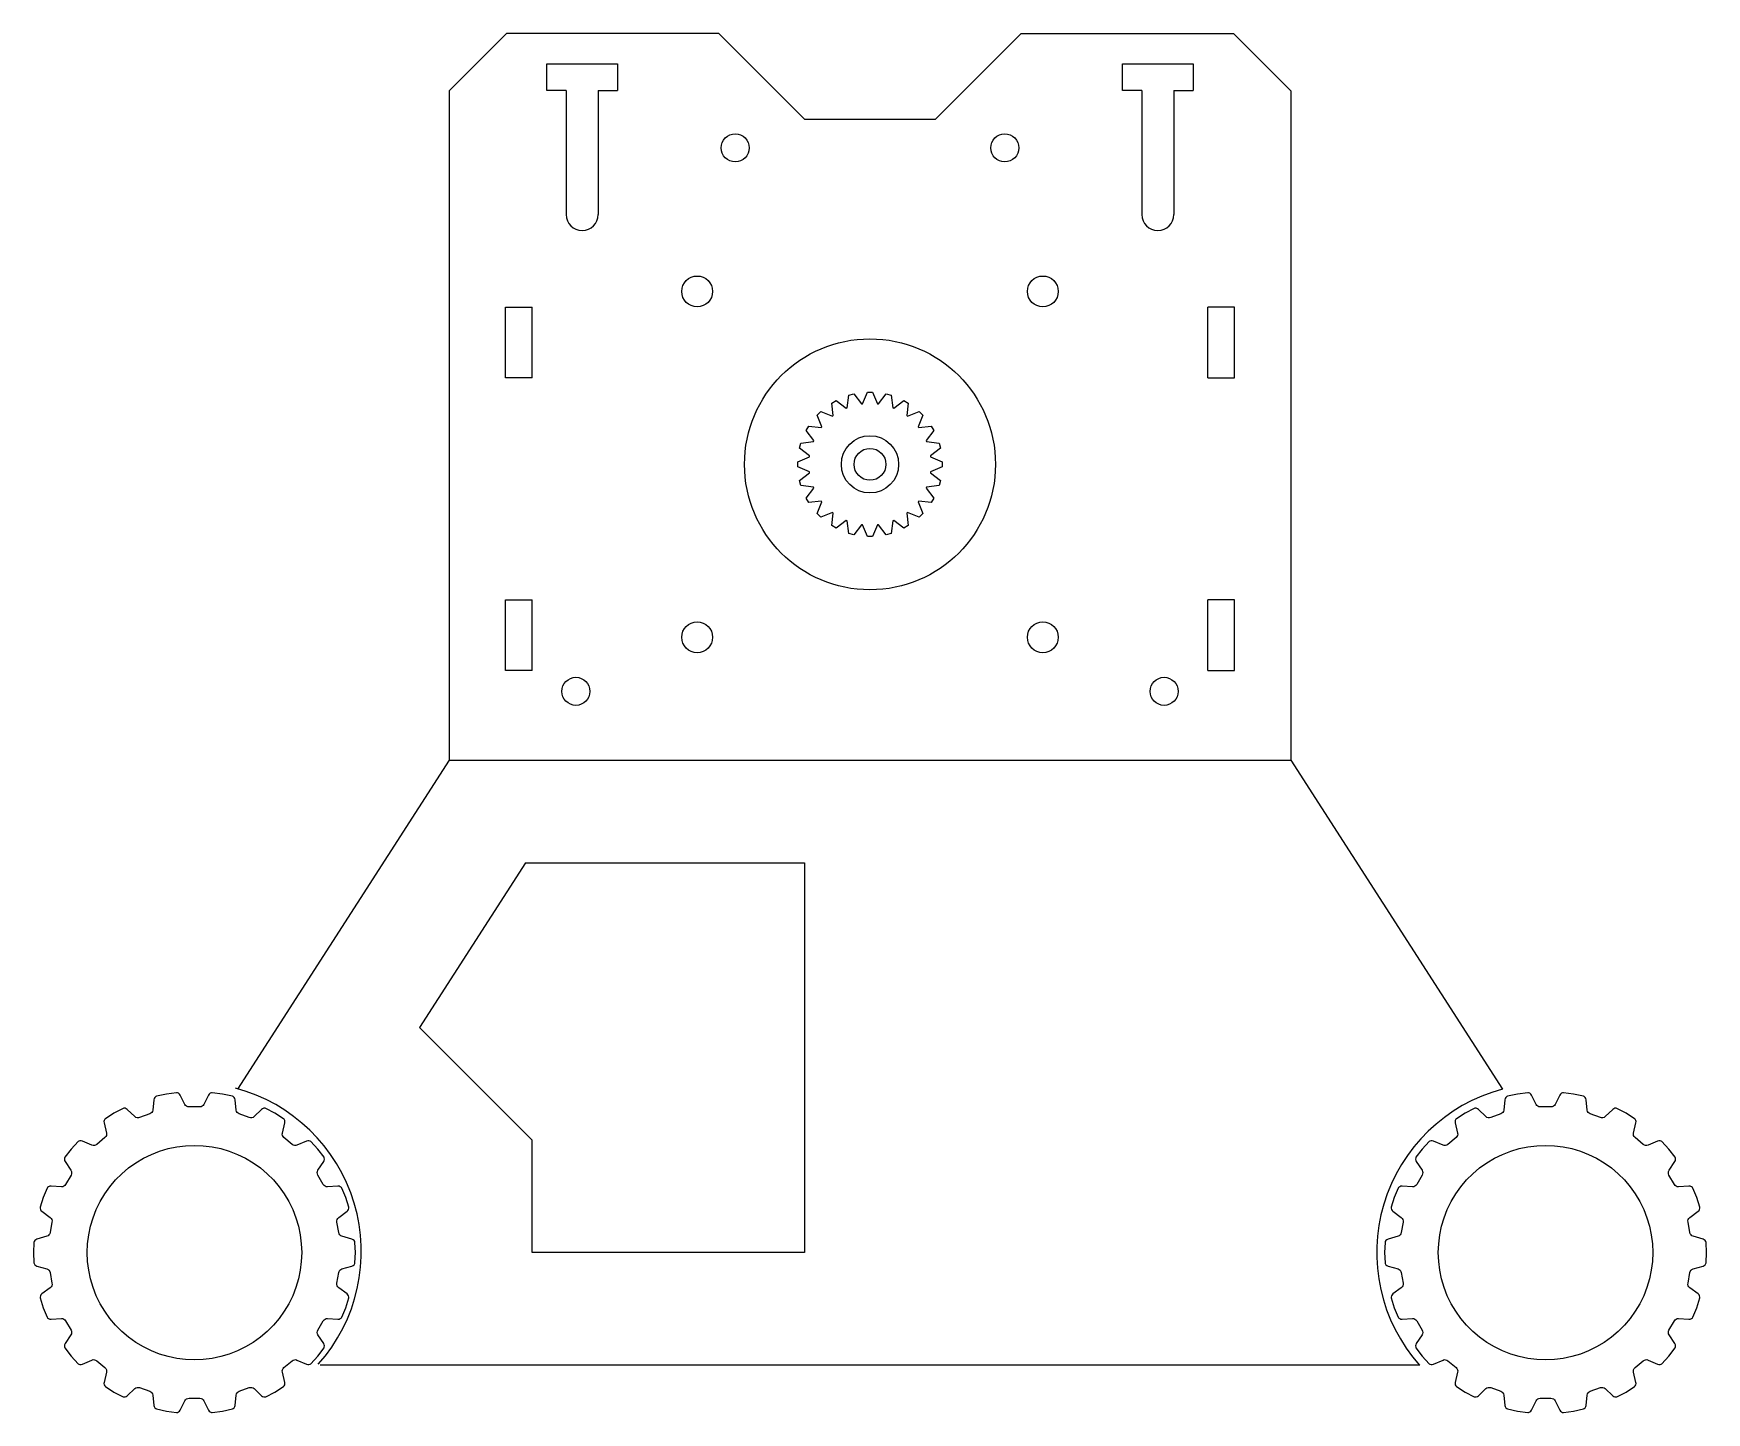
# Model space of a CAD drawing. Header units: inches. Extents: x -7.3 to 10.7, y -3.3 to 5.6.
# Drawn here: x 4.9 to 10.7, y -3.28 to 1.49 of the extents above; entities that cross this region are included whole.
import ezdxf

# ---------------------------------------------------------------- set-up
doc = ezdxf.new("R2010")
doc.units = ezdxf.units.IN
doc.header["$MEASUREMENT"] = 0
doc.layers.get('0').update_dxf_attribs({"lineweight": 25, "true_color": 0xffffff})

msp = doc.modelspace()

# ---------------------------------------------------------------- linework, layer by layer
for p, q in [((6.3424, 1.2941), (6.5406, 1.4922)), ((7.2764, 1.4922), (6.5406, 1.4922)), ((7.5735, 1.195), (7.2764, 1.4922)), ((8.0265, 1.195), (8.3236, 1.4922)), ((8.3236, 1.4922), (9.0594, 1.4922)), ((9.0594, 1.4922), (9.2576, 1.2941)), ((6.3424, 1.2941), (6.3424, -1.024)), ((9.2576, 1.2941), (9.2576, -1.024)), ((7.5735, 1.195), (8.0265, 1.195)), ((6.3424, -1.024), (5.6093, -2.1644)), ((6.3424, -1.024), (9.2576, -1.024)), ((9.2576, -1.024), (9.9907, -2.1644)), ((6.6066, -1.3798), (6.24, -1.95)), ((6.6066, -1.3798), (7.5735, -1.3798)), ((7.5735, -1.3798), (7.5735, -2.73)), ((6.63, -2.34), (6.24, -1.95)), ((5.3195, -2.2007), (5.3155, -2.2366)), ((5.3206, -2.1965), (5.3195, -2.2007)), ((5.3229, -2.1928), (5.3206, -2.1965)), ((5.3261, -2.1898), (5.3229, -2.1928)), ((5.3286, -2.1885), (5.3261, -2.1898)), ((5.3632, -2.1808), (5.3286, -2.1885)), ((5.3983, -2.1762), (5.3632, -2.1808)), ((5.4011, -2.1766), (5.3983, -2.1762)), ((5.4051, -2.1783), (5.4011, -2.1766)), ((5.4085, -2.181), (5.4051, -2.1783)), ((5.411, -2.1845), (5.4085, -2.181)), ((5.427, -2.2169), (5.411, -2.1845)), ((5.509, -2.1845), (5.493, -2.2169)), ((5.5115, -2.181), (5.509, -2.1845)), ((5.5149, -2.1783), (5.5115, -2.181)), ((5.5189, -2.1766), (5.5149, -2.1783)), ((5.5217, -2.1762), (5.5189, -2.1766)), ((5.5568, -2.1808), (5.5217, -2.1762)), ((5.5914, -2.1885), (5.5568, -2.1808)), ((5.5939, -2.1898), (5.5914, -2.1885)), ((5.5971, -2.1928), (5.5939, -2.1898)), ((5.5994, -2.1965), (5.5971, -2.1928)), ((5.6005, -2.2007), (5.5994, -2.1965)), ((5.6045, -2.2366), (5.6005, -2.2007)), ((9.9995, -2.2007), (9.9955, -2.2366)), ((10.0006, -2.1965), (9.9995, -2.2007)), ((10.0029, -2.1928), (10.0006, -2.1965)), ((10.0061, -2.1898), (10.0029, -2.1928)), ((10.0086, -2.1885), (10.0061, -2.1898)), ((10.0432, -2.1808), (10.0086, -2.1885)), ((10.0783, -2.1762), (10.0432, -2.1808)), ((10.0811, -2.1766), (10.0783, -2.1762)), ((10.0851, -2.1783), (10.0811, -2.1766)), ((10.0885, -2.181), (10.0851, -2.1783)), ((10.091, -2.1845), (10.0885, -2.181)), ((10.107, -2.2169), (10.091, -2.1845)), ((10.189, -2.1845), (10.173, -2.2169)), ((10.1915, -2.181), (10.189, -2.1845)), ((10.1949, -2.1783), (10.1915, -2.181)), ((10.1989, -2.1766), (10.1949, -2.1783)), ((10.2017, -2.1762), (10.1989, -2.1766)), ((10.2368, -2.1808), (10.2017, -2.1762)), ((10.2714, -2.1885), (10.2368, -2.1808)), ((10.2739, -2.1898), (10.2714, -2.1885)), ((10.2771, -2.1928), (10.2739, -2.1898)), ((10.2794, -2.1965), (10.2771, -2.1928)), ((10.2805, -2.2007), (10.2794, -2.1965)), ((10.2845, -2.2366), (10.2805, -2.2007)), ((5.1812, -2.247), (5.1513, -2.2661)), ((5.2126, -2.2307), (5.1812, -2.247)), ((5.2153, -2.2301), (5.2126, -2.2307)), ((5.2197, -2.2303), (5.2153, -2.2301)), ((5.2238, -2.2317), (5.2197, -2.2303)), ((5.2274, -2.2342), (5.2238, -2.2317)), ((5.2535, -2.2591), (5.2274, -2.2342)), ((5.2571, -2.2616), (5.2535, -2.2591)), ((5.3049, -2.2496), (5.27, -2.2623)), ((5.3089, -2.2475), (5.3049, -2.2496)), ((5.3121, -2.2444), (5.3089, -2.2475)), ((5.3144, -2.2408), (5.3121, -2.2444)), ((5.3155, -2.2366), (5.3144, -2.2408)), ((5.4295, -2.2204), (5.427, -2.2169)), ((5.4329, -2.2232), (5.4295, -2.2204)), ((5.4369, -2.2249), (5.4329, -2.2232)), ((5.4414, -2.2255), (5.4369, -2.2249)), ((5.4786, -2.2255), (5.4414, -2.2255)), ((5.4831, -2.2249), (5.4786, -2.2255)), ((5.4871, -2.2232), (5.4831, -2.2249)), ((5.4905, -2.2204), (5.4871, -2.2232)), ((5.493, -2.2169), (5.4905, -2.2204)), ((5.6056, -2.2408), (5.6045, -2.2366)), ((5.6079, -2.2444), (5.6056, -2.2408)), ((5.6111, -2.2475), (5.6079, -2.2444)), ((5.6151, -2.2496), (5.6111, -2.2475)), ((5.65, -2.2623), (5.6151, -2.2496)), ((5.6665, -2.2591), (5.6629, -2.2616)), ((5.6926, -2.2342), (5.6665, -2.2591)), ((5.6962, -2.2317), (5.6926, -2.2342)), ((5.7003, -2.2303), (5.6962, -2.2317)), ((5.7047, -2.2301), (5.7003, -2.2303)), ((5.7074, -2.2307), (5.7047, -2.2301)), ((5.7388, -2.247), (5.7074, -2.2307)), ((5.7687, -2.2661), (5.7388, -2.247)), ((9.8612, -2.247), (9.8313, -2.2661)), ((9.8926, -2.2307), (9.8612, -2.247)), ((9.8953, -2.2301), (9.8926, -2.2307)), ((9.8997, -2.2303), (9.8953, -2.2301)), ((9.9038, -2.2317), (9.8997, -2.2303)), ((9.9074, -2.2342), (9.9038, -2.2317)), ((9.9335, -2.2591), (9.9074, -2.2342)), ((9.9371, -2.2616), (9.9335, -2.2591)), ((9.9849, -2.2496), (9.95, -2.2623)), ((9.9889, -2.2475), (9.9849, -2.2496)), ((9.9921, -2.2444), (9.9889, -2.2475)), ((9.9944, -2.2408), (9.9921, -2.2444)), ((9.9955, -2.2366), (9.9944, -2.2408)), ((10.1095, -2.2204), (10.107, -2.2169)), ((10.1129, -2.2232), (10.1095, -2.2204)), ((10.1169, -2.2249), (10.1129, -2.2232)), ((10.1214, -2.2255), (10.1169, -2.2249)), ((10.1586, -2.2255), (10.1214, -2.2255)), ((10.1631, -2.2249), (10.1586, -2.2255)), ((10.1671, -2.2232), (10.1631, -2.2249)), ((10.1705, -2.2204), (10.1671, -2.2232)), ((10.173, -2.2169), (10.1705, -2.2204)), ((10.2856, -2.2408), (10.2845, -2.2366)), ((10.2879, -2.2444), (10.2856, -2.2408)), ((10.2911, -2.2475), (10.2879, -2.2444)), ((10.2951, -2.2496), (10.2911, -2.2475)), ((10.33, -2.2623), (10.2951, -2.2496)), ((10.3465, -2.2591), (10.3429, -2.2616)), ((10.3726, -2.2342), (10.3465, -2.2591)), ((10.3762, -2.2317), (10.3726, -2.2342)), ((10.3803, -2.2303), (10.3762, -2.2317)), ((10.3847, -2.2301), (10.3803, -2.2303)), ((10.3874, -2.2307), (10.3847, -2.2301)), ((10.4188, -2.247), (10.3874, -2.2307)), ((10.4487, -2.2661), (10.4188, -2.247)), ((5.1474, -2.2721), (5.1466, -2.2763)), ((5.1466, -2.2763), (5.1469, -2.2806)), ((5.1469, -2.2806), (5.1554, -2.3158)), ((5.1494, -2.2682), (5.1474, -2.2721)), ((5.1513, -2.2661), (5.1494, -2.2682)), ((5.1554, -2.3158), (5.1558, -2.3201)), ((5.2612, -2.263), (5.2571, -2.2616)), ((5.2656, -2.2632), (5.2612, -2.263)), ((5.27, -2.2623), (5.2656, -2.2632)), ((5.6544, -2.2632), (5.65, -2.2623)), ((5.6588, -2.263), (5.6544, -2.2632)), ((5.6629, -2.2616), (5.6588, -2.263)), ((5.7642, -2.3201), (5.7646, -2.3158)), ((5.7646, -2.3158), (5.7731, -2.2806)), ((5.7706, -2.2682), (5.7687, -2.2661)), ((5.7726, -2.2721), (5.7706, -2.2682)), ((5.7734, -2.2763), (5.7726, -2.2721)), ((5.7731, -2.2806), (5.7734, -2.2763)), ((9.8274, -2.2721), (9.8266, -2.2763)), ((9.8266, -2.2763), (9.8269, -2.2806)), ((9.8269, -2.2806), (9.8354, -2.3158)), ((9.8294, -2.2682), (9.8274, -2.2721)), ((9.8313, -2.2661), (9.8294, -2.2682)), ((9.8354, -2.3158), (9.8358, -2.3201)), ((9.9412, -2.263), (9.9371, -2.2616)), ((9.9456, -2.2632), (9.9412, -2.263)), ((9.95, -2.2623), (9.9456, -2.2632)), ((10.3344, -2.2632), (10.33, -2.2623)), ((10.3388, -2.263), (10.3344, -2.2632)), ((10.3429, -2.2616), (10.3388, -2.263)), ((10.4442, -2.3201), (10.4446, -2.3158)), ((10.4446, -2.3158), (10.4531, -2.2806)), ((10.4506, -2.2682), (10.4487, -2.2661)), ((10.4526, -2.2721), (10.4506, -2.2682)), ((10.4534, -2.2763), (10.4526, -2.2721)), ((10.4531, -2.2806), (10.4534, -2.2763)), ((5.0328, -2.3715), (5.0112, -2.3997)), ((5.0568, -2.3454), (5.0328, -2.3715)), ((5.0591, -2.3439), (5.0568, -2.3454)), ((5.0633, -2.3426), (5.0591, -2.3439)), ((5.0676, -2.3425), (5.0633, -2.3426)), ((5.0718, -2.3437), (5.0676, -2.3425)), ((5.1049, -2.3581), (5.0718, -2.3437)), ((5.1091, -2.3593), (5.1049, -2.3581)), ((5.1134, -2.3592), (5.1091, -2.3593)), ((5.1176, -2.3579), (5.1134, -2.3592)), ((5.1215, -2.3555), (5.1176, -2.3579)), ((5.15, -2.3316), (5.1215, -2.3555)), ((5.153, -2.3282), (5.15, -2.3316)), ((5.155, -2.3243), (5.153, -2.3282)), ((5.1558, -2.3201), (5.155, -2.3243)), ((5.3394, -2.3787), (5.3688, -2.3699)), ((5.3688, -2.3699), (5.3989, -2.3636)), ((5.3989, -2.3636), (5.4293, -2.3598)), ((5.4293, -2.3598), (5.46, -2.3585)), ((5.46, -2.3585), (5.4907, -2.3598)), ((5.4907, -2.3598), (5.5211, -2.3636)), ((5.5211, -2.3636), (5.5512, -2.3699)), ((5.5512, -2.3699), (5.5806, -2.3787)), ((5.765, -2.3243), (5.7642, -2.3201)), ((5.767, -2.3282), (5.765, -2.3243)), ((5.77, -2.3316), (5.767, -2.3282)), ((5.7985, -2.3555), (5.77, -2.3316)), ((5.8024, -2.3579), (5.7985, -2.3555)), ((5.8066, -2.3592), (5.8024, -2.3579)), ((5.8109, -2.3593), (5.8066, -2.3592)), ((5.8151, -2.3581), (5.8109, -2.3593)), ((5.8482, -2.3437), (5.8151, -2.3581)), ((5.8524, -2.3425), (5.8482, -2.3437)), ((5.8567, -2.3426), (5.8524, -2.3425)), ((5.8609, -2.3439), (5.8567, -2.3426)), ((5.8632, -2.3454), (5.8609, -2.3439)), ((5.8872, -2.3715), (5.8632, -2.3454)), ((5.9088, -2.3997), (5.8872, -2.3715)), ((6.63, -2.73), (6.63, -2.34)), ((9.7128, -2.3715), (9.6912, -2.3997)), ((9.7368, -2.3454), (9.7128, -2.3715)), ((9.7391, -2.3439), (9.7368, -2.3454)), ((9.7433, -2.3426), (9.7391, -2.3439)), ((9.7476, -2.3425), (9.7433, -2.3426)), ((9.7518, -2.3437), (9.7476, -2.3425)), ((9.7849, -2.3581), (9.7518, -2.3437)), ((9.7891, -2.3593), (9.7849, -2.3581)), ((9.7934, -2.3592), (9.7891, -2.3593)), ((9.7976, -2.3579), (9.7934, -2.3592)), ((9.8015, -2.3555), (9.7976, -2.3579)), ((9.83, -2.3316), (9.8015, -2.3555)), ((9.833, -2.3282), (9.83, -2.3316)), ((9.835, -2.3243), (9.833, -2.3282)), ((9.8358, -2.3201), (9.835, -2.3243)), ((10.0194, -2.3787), (10.0488, -2.3699)), ((10.0488, -2.3699), (10.0789, -2.3636)), ((10.0789, -2.3636), (10.1093, -2.3598)), ((10.1093, -2.3598), (10.14, -2.3585)), ((10.14, -2.3585), (10.1707, -2.3598)), ((10.1707, -2.3598), (10.2011, -2.3636)), ((10.2011, -2.3636), (10.2312, -2.3699)), ((10.2312, -2.3699), (10.2606, -2.3787)), ((10.445, -2.3243), (10.4442, -2.3201)), ((10.447, -2.3282), (10.445, -2.3243)), ((10.45, -2.3316), (10.447, -2.3282)), ((10.4785, -2.3555), (10.45, -2.3316)), ((10.4824, -2.3579), (10.4785, -2.3555)), ((10.4866, -2.3592), (10.4824, -2.3579)), ((10.4909, -2.3593), (10.4866, -2.3592)), ((10.4951, -2.3581), (10.4909, -2.3593)), ((10.5282, -2.3437), (10.4951, -2.3581)), ((10.5324, -2.3425), (10.5282, -2.3437)), ((10.5367, -2.3426), (10.5324, -2.3425)), ((10.5409, -2.3439), (10.5367, -2.3426)), ((10.5432, -2.3454), (10.5409, -2.3439)), ((10.5672, -2.3715), (10.5432, -2.3454)), ((10.5888, -2.3997), (10.5672, -2.3715)), ((5.0102, -2.4023), (5.0096, -2.4066)), ((5.0096, -2.4066), (5.0103, -2.4109)), ((5.0112, -2.3997), (5.0102, -2.4023)), ((5.0103, -2.4109), (5.0121, -2.4148)), ((5.0121, -2.4148), (5.0321, -2.4449)), ((5.2318, -2.4369), (5.2568, -2.419)), ((5.2568, -2.419), (5.2832, -2.4033)), ((5.2832, -2.4033), (5.3108, -2.3898)), ((5.3108, -2.3898), (5.3394, -2.3787)), ((5.5806, -2.3787), (5.6092, -2.3898)), ((5.6092, -2.3898), (5.6368, -2.4033)), ((5.6368, -2.4033), (5.6632, -2.419)), ((5.6632, -2.419), (5.6882, -2.4369)), ((5.8879, -2.4449), (5.9079, -2.4148)), ((5.9079, -2.4148), (5.9097, -2.4109)), ((5.9098, -2.4022), (5.9088, -2.3997)), ((5.9097, -2.4109), (5.9104, -2.4066)), ((5.9104, -2.4066), (5.9098, -2.4022)), ((9.6902, -2.4023), (9.6896, -2.4066)), ((9.6896, -2.4066), (9.6903, -2.4109)), ((9.6912, -2.3997), (9.6902, -2.4023)), ((9.6903, -2.4109), (9.6921, -2.4148)), ((9.6921, -2.4148), (9.7121, -2.4449)), ((9.9118, -2.4369), (9.9368, -2.419)), ((9.9368, -2.419), (9.9632, -2.4033)), ((9.9632, -2.4033), (9.9908, -2.3898)), ((9.9908, -2.3898), (10.0194, -2.3787)), ((10.2606, -2.3787), (10.2892, -2.3898)), ((10.2892, -2.3898), (10.3168, -2.4033)), ((10.3168, -2.4033), (10.3432, -2.419)), ((10.3432, -2.419), (10.3682, -2.4369)), ((10.5679, -2.4449), (10.5879, -2.4148)), ((10.5879, -2.4148), (10.5897, -2.4109)), ((10.5898, -2.4022), (10.5888, -2.3997)), ((10.5897, -2.4109), (10.5904, -2.4066)), ((10.5904, -2.4066), (10.5898, -2.4022)), ((5.0324, -2.4616), (5.0138, -2.4939)), ((5.0321, -2.4449), (5.034, -2.4488)), ((5.0341, -2.4575), (5.0324, -2.4616)), ((5.034, -2.4488), (5.0346, -2.4531)), ((5.0346, -2.4531), (5.0341, -2.4575)), ((5.1669, -2.5018), (5.1867, -2.4784)), ((5.1867, -2.4784), (5.2084, -2.4567)), ((5.2084, -2.4567), (5.2318, -2.4369)), ((5.6882, -2.4369), (5.7116, -2.4567)), ((5.7116, -2.4567), (5.7333, -2.4784)), ((5.7333, -2.4784), (5.7531, -2.5018)), ((5.8854, -2.4531), (5.886, -2.4488)), ((5.8859, -2.4575), (5.8854, -2.4531)), ((5.8876, -2.4616), (5.8859, -2.4575)), ((5.886, -2.4488), (5.8879, -2.4449)), ((5.9062, -2.4939), (5.8876, -2.4616)), ((9.7124, -2.4616), (9.6938, -2.4939)), ((9.7121, -2.4449), (9.714, -2.4488)), ((9.7141, -2.4575), (9.7124, -2.4616)), ((9.714, -2.4488), (9.7146, -2.4531)), ((9.7146, -2.4531), (9.7141, -2.4575)), ((9.8469, -2.5018), (9.8667, -2.4784)), ((9.8667, -2.4784), (9.8884, -2.4567)), ((9.8884, -2.4567), (9.9118, -2.4369)), ((10.3682, -2.4369), (10.3916, -2.4567)), ((10.3916, -2.4567), (10.4133, -2.4784)), ((10.4133, -2.4784), (10.4331, -2.5018)), ((10.5654, -2.4531), (10.566, -2.4488)), ((10.5659, -2.4575), (10.5654, -2.4531)), ((10.5676, -2.4616), (10.5659, -2.4575)), ((10.566, -2.4488), (10.5679, -2.4449)), ((10.5862, -2.4939), (10.5676, -2.4616)), ((4.936, -2.5393), (4.9253, -2.5731)), ((4.9495, -2.5065), (4.936, -2.5393)), ((4.9512, -2.5043), (4.9495, -2.5065)), ((4.9547, -2.5017), (4.9512, -2.5043)), ((4.9588, -2.5001), (4.9547, -2.5017)), ((4.9631, -2.4997), (4.9588, -2.5001)), ((4.9992, -2.502), (4.9631, -2.4997)), ((5.0035, -2.5016), (4.9992, -2.502)), ((5.0075, -2.5001), (5.0035, -2.5016)), ((5.011, -2.4974), (5.0075, -2.5001)), ((5.0138, -2.4939), (5.011, -2.4974)), ((5.1333, -2.5532), (5.149, -2.5268)), ((5.149, -2.5268), (5.1669, -2.5018)), ((5.7531, -2.5018), (5.771, -2.5268)), ((5.771, -2.5268), (5.7867, -2.5532)), ((5.909, -2.4974), (5.9062, -2.4939)), ((5.9125, -2.5001), (5.909, -2.4974)), ((5.9165, -2.5016), (5.9125, -2.5001)), ((5.9208, -2.502), (5.9165, -2.5016)), ((5.9569, -2.4997), (5.9208, -2.502)), ((5.9612, -2.5001), (5.9569, -2.4997)), ((5.9652, -2.5017), (5.9612, -2.5001)), ((5.9688, -2.5043), (5.9652, -2.5017)), ((5.9705, -2.5065), (5.9688, -2.5043)), ((5.984, -2.5393), (5.9705, -2.5065)), ((5.9947, -2.5731), (5.984, -2.5393)), ((9.616, -2.5393), (9.6053, -2.5731)), ((9.6295, -2.5065), (9.616, -2.5393)), ((9.6312, -2.5043), (9.6295, -2.5065)), ((9.6347, -2.5017), (9.6312, -2.5043)), ((9.6388, -2.5001), (9.6347, -2.5017)), ((9.6431, -2.4997), (9.6388, -2.5001)), ((9.6792, -2.502), (9.6431, -2.4997)), ((9.6835, -2.5016), (9.6792, -2.502)), ((9.6875, -2.5001), (9.6835, -2.5016)), ((9.691, -2.4974), (9.6875, -2.5001)), ((9.6938, -2.4939), (9.691, -2.4974)), ((9.8133, -2.5532), (9.829, -2.5268)), ((9.829, -2.5268), (9.8469, -2.5018)), ((10.4331, -2.5018), (10.451, -2.5268)), ((10.451, -2.5268), (10.4667, -2.5532)), ((10.589, -2.4974), (10.5862, -2.4939)), ((10.5925, -2.5001), (10.589, -2.4974)), ((10.5965, -2.5016), (10.5925, -2.5001)), ((10.6008, -2.502), (10.5965, -2.5016)), ((10.6369, -2.4997), (10.6008, -2.502)), ((10.6412, -2.5001), (10.6369, -2.4997)), ((10.6452, -2.5017), (10.6412, -2.5001)), ((10.6488, -2.5043), (10.6452, -2.5017)), ((10.6505, -2.5065), (10.6488, -2.5043)), ((10.664, -2.5393), (10.6505, -2.5065)), ((10.6747, -2.5731), (10.664, -2.5393)), ((4.9253, -2.5731), (4.9252, -2.5759)), ((4.9252, -2.5759), (4.9262, -2.5801)), ((4.9262, -2.5801), (4.9283, -2.5839)), ((4.9283, -2.5839), (4.9313, -2.587)), ((4.9313, -2.587), (4.9604, -2.6084)), ((5.1087, -2.6094), (5.1198, -2.5808)), ((5.1198, -2.5808), (5.1333, -2.5532)), ((5.7867, -2.5532), (5.8002, -2.5808)), ((5.8002, -2.5808), (5.8113, -2.6094)), ((5.9596, -2.6084), (5.9887, -2.587)), ((5.9887, -2.587), (5.9917, -2.5839)), ((5.9917, -2.5839), (5.9938, -2.5801)), ((5.9938, -2.5801), (5.9948, -2.5759)), ((5.9948, -2.5759), (5.9947, -2.5731)), ((9.6053, -2.5731), (9.6052, -2.5759)), ((9.6052, -2.5759), (9.6062, -2.5801)), ((9.6062, -2.5801), (9.6083, -2.5839)), ((9.6083, -2.5839), (9.6113, -2.587)), ((9.6113, -2.587), (9.6404, -2.6084)), ((9.7887, -2.6094), (9.7998, -2.5808)), ((9.7998, -2.5808), (9.8133, -2.5532)), ((10.4667, -2.5532), (10.4802, -2.5808)), ((10.4802, -2.5808), (10.4913, -2.6094)), ((10.6396, -2.6084), (10.6687, -2.587)), ((10.6687, -2.587), (10.6717, -2.5839)), ((10.6717, -2.5839), (10.6738, -2.5801)), ((10.6738, -2.5801), (10.6748, -2.5759)), ((10.6748, -2.5759), (10.6747, -2.5731)), ((4.9585, -2.665), (4.9561, -2.6687)), ((4.9599, -2.6607), (4.9585, -2.665)), ((4.9664, -2.6241), (4.9599, -2.6607)), ((4.9604, -2.6084), (4.9635, -2.6115)), ((4.9635, -2.6115), (4.9656, -2.6153)), ((4.9656, -2.6153), (4.9666, -2.6196)), ((4.9666, -2.6196), (4.9664, -2.6241)), ((5.0936, -2.6689), (5.0999, -2.6388)), ((5.0999, -2.6388), (5.1087, -2.6094)), ((5.8113, -2.6094), (5.8201, -2.6388)), ((5.8201, -2.6388), (5.8264, -2.6689)), ((5.9534, -2.6196), (5.9544, -2.6153)), ((5.9536, -2.6241), (5.9534, -2.6196)), ((5.9601, -2.6607), (5.9536, -2.6241)), ((5.9544, -2.6153), (5.9565, -2.6115)), ((5.9565, -2.6115), (5.9596, -2.6084)), ((5.9615, -2.665), (5.9601, -2.6607)), ((5.9639, -2.6687), (5.9615, -2.665)), ((9.6385, -2.665), (9.6361, -2.6687)), ((9.6399, -2.6607), (9.6385, -2.665)), ((9.6464, -2.6241), (9.6399, -2.6607)), ((9.6404, -2.6084), (9.6435, -2.6115)), ((9.6435, -2.6115), (9.6456, -2.6153)), ((9.6456, -2.6153), (9.6466, -2.6196)), ((9.6466, -2.6196), (9.6464, -2.6241)), ((9.7736, -2.6689), (9.7799, -2.6388)), ((9.7799, -2.6388), (9.7887, -2.6094)), ((10.4913, -2.6094), (10.5001, -2.6388)), ((10.5001, -2.6388), (10.5064, -2.6689)), ((10.6334, -2.6196), (10.6344, -2.6153)), ((10.6336, -2.6241), (10.6334, -2.6196)), ((10.6401, -2.6607), (10.6336, -2.6241)), ((10.6344, -2.6153), (10.6365, -2.6115)), ((10.6365, -2.6115), (10.6396, -2.6084)), ((10.6415, -2.665), (10.6401, -2.6607)), ((10.6439, -2.6687), (10.6415, -2.665)), ((4.9039, -2.6946), (4.9023, -2.73)), ((4.9047, -2.6919), (4.9039, -2.6946)), ((4.9071, -2.6882), (4.9047, -2.6919)), ((4.9104, -2.6854), (4.9071, -2.6882)), ((4.9143, -2.6836), (4.9104, -2.6854)), ((4.949, -2.6734), (4.9143, -2.6836)), ((4.9529, -2.6715), (4.949, -2.6734)), ((4.9561, -2.6687), (4.9529, -2.6715)), ((5.0885, -2.73), (5.0898, -2.6993)), ((5.0898, -2.6993), (5.0936, -2.6689)), ((5.8264, -2.6689), (5.8302, -2.6993)), ((5.8302, -2.6993), (5.8315, -2.73)), ((5.9671, -2.6715), (5.9639, -2.6687)), ((5.971, -2.6734), (5.9671, -2.6715)), ((6.0057, -2.6836), (5.971, -2.6734)), ((6.0096, -2.6854), (6.0057, -2.6836)), ((6.0129, -2.6882), (6.0096, -2.6854)), ((6.0153, -2.6919), (6.0129, -2.6882)), ((6.0161, -2.6946), (6.0153, -2.6919)), ((6.0177, -2.73), (6.0161, -2.6946)), ((9.5839, -2.6946), (9.5823, -2.73)), ((9.5847, -2.6919), (9.5839, -2.6946)), ((9.5871, -2.6882), (9.5847, -2.6919)), ((9.5904, -2.6854), (9.5871, -2.6882)), ((9.5943, -2.6836), (9.5904, -2.6854)), ((9.629, -2.6734), (9.5943, -2.6836)), ((9.6329, -2.6715), (9.629, -2.6734)), ((9.6361, -2.6687), (9.6329, -2.6715)), ((9.7685, -2.73), (9.7698, -2.6993)), ((9.7698, -2.6993), (9.7736, -2.6689)), ((10.5064, -2.6689), (10.5102, -2.6993)), ((10.5102, -2.6993), (10.5115, -2.73)), ((10.6471, -2.6715), (10.6439, -2.6687)), ((10.651, -2.6734), (10.6471, -2.6715)), ((10.6857, -2.6836), (10.651, -2.6734)), ((10.6896, -2.6854), (10.6857, -2.6836)), ((10.6929, -2.6882), (10.6896, -2.6854)), ((10.6953, -2.6919), (10.6929, -2.6882)), ((10.6961, -2.6946), (10.6953, -2.6919)), ((10.6977, -2.73), (10.6961, -2.6946)), ((4.9023, -2.73), (4.9039, -2.7654)), ((4.9039, -2.7654), (4.9047, -2.7681)), ((4.9047, -2.7681), (4.9071, -2.7718)), ((4.9071, -2.7718), (4.9104, -2.7746)), ((4.9104, -2.7746), (4.9143, -2.7764)), ((4.9143, -2.7764), (4.949, -2.7866)), ((5.0898, -2.7607), (5.0885, -2.73)), ((5.0936, -2.7911), (5.0898, -2.7607)), ((5.8302, -2.7607), (5.8264, -2.7911)), ((5.8315, -2.73), (5.8302, -2.7607)), ((5.971, -2.7866), (6.0057, -2.7764)), ((6.0057, -2.7764), (6.0096, -2.7746)), ((6.0096, -2.7746), (6.0129, -2.7718)), ((6.0129, -2.7718), (6.0153, -2.7681)), ((6.0153, -2.7681), (6.0161, -2.7654)), ((6.0161, -2.7654), (6.0177, -2.73)), ((7.5735, -2.73), (6.63, -2.73)), ((9.5823, -2.73), (9.5839, -2.7654)), ((9.5839, -2.7654), (9.5847, -2.7681)), ((9.5847, -2.7681), (9.5871, -2.7718)), ((9.5871, -2.7718), (9.5904, -2.7746)), ((9.5904, -2.7746), (9.5943, -2.7764)), ((9.5943, -2.7764), (9.629, -2.7866)), ((9.7698, -2.7607), (9.7685, -2.73)), ((9.7736, -2.7911), (9.7698, -2.7607)), ((10.5102, -2.7607), (10.5064, -2.7911)), ((10.5115, -2.73), (10.5102, -2.7607)), ((10.651, -2.7866), (10.6857, -2.7764)), ((10.6857, -2.7764), (10.6896, -2.7746)), ((10.6896, -2.7746), (10.6929, -2.7718)), ((10.6929, -2.7718), (10.6953, -2.7681)), ((10.6953, -2.7681), (10.6961, -2.7654)), ((10.6961, -2.7654), (10.6977, -2.73)), ((4.949, -2.7866), (4.9529, -2.7885)), ((4.9529, -2.7885), (4.9561, -2.7913)), ((4.9561, -2.7913), (4.9585, -2.795)), ((4.9585, -2.795), (4.9599, -2.7993)), ((4.9599, -2.7993), (4.9664, -2.8359)), ((4.9664, -2.8359), (4.9666, -2.8404)), ((5.0999, -2.8212), (5.0936, -2.7911)), ((5.1087, -2.8506), (5.0999, -2.8212)), ((5.8201, -2.8212), (5.8113, -2.8506)), ((5.8264, -2.7911), (5.8201, -2.8212)), ((5.9534, -2.8404), (5.9536, -2.8359)), ((5.9536, -2.8359), (5.9601, -2.7993)), ((5.9601, -2.7993), (5.9615, -2.795)), ((5.9615, -2.795), (5.9639, -2.7913)), ((5.9639, -2.7913), (5.9671, -2.7885)), ((5.9671, -2.7885), (5.971, -2.7866)), ((9.629, -2.7866), (9.6329, -2.7885)), ((9.6329, -2.7885), (9.6361, -2.7913)), ((9.6361, -2.7913), (9.6385, -2.795)), ((9.6385, -2.795), (9.6399, -2.7993)), ((9.6399, -2.7993), (9.6464, -2.8359)), ((9.6464, -2.8359), (9.6466, -2.8404)), ((9.7799, -2.8212), (9.7736, -2.7911)), ((9.7887, -2.8506), (9.7799, -2.8212)), ((10.5001, -2.8212), (10.4913, -2.8506)), ((10.5064, -2.7911), (10.5001, -2.8212)), ((10.6334, -2.8404), (10.6336, -2.8359)), ((10.6336, -2.8359), (10.6401, -2.7993)), ((10.6401, -2.7993), (10.6415, -2.795)), ((10.6415, -2.795), (10.6439, -2.7913)), ((10.6439, -2.7913), (10.6471, -2.7885)), ((10.6471, -2.7885), (10.651, -2.7866)), ((4.9262, -2.8799), (4.9252, -2.8841)), ((4.9252, -2.8841), (4.9253, -2.8869)), ((4.9253, -2.8869), (4.936, -2.9207)), ((4.9283, -2.8761), (4.9262, -2.8799)), ((4.9313, -2.873), (4.9283, -2.8761)), ((4.9604, -2.8516), (4.9313, -2.873)), ((4.9635, -2.8485), (4.9604, -2.8516)), ((4.9656, -2.8447), (4.9635, -2.8485)), ((4.9666, -2.8404), (4.9656, -2.8447)), ((5.1198, -2.8792), (5.1087, -2.8506)), ((5.1333, -2.9068), (5.1198, -2.8792)), ((5.8002, -2.8792), (5.7867, -2.9068)), ((5.8113, -2.8506), (5.8002, -2.8792)), ((5.9544, -2.8447), (5.9534, -2.8404)), ((5.9565, -2.8485), (5.9544, -2.8447)), ((5.9596, -2.8516), (5.9565, -2.8485)), ((5.9887, -2.873), (5.9596, -2.8516)), ((5.984, -2.9207), (5.9947, -2.8869)), ((5.9917, -2.8761), (5.9887, -2.873)), ((5.9938, -2.8799), (5.9917, -2.8761)), ((5.9948, -2.8841), (5.9938, -2.8799)), ((5.9947, -2.8869), (5.9948, -2.8841)), ((9.6062, -2.8799), (9.6052, -2.8841)), ((9.6052, -2.8841), (9.6053, -2.8869)), ((9.6053, -2.8869), (9.616, -2.9207)), ((9.6083, -2.8761), (9.6062, -2.8799)), ((9.6113, -2.873), (9.6083, -2.8761)), ((9.6404, -2.8516), (9.6113, -2.873)), ((9.6435, -2.8485), (9.6404, -2.8516)), ((9.6456, -2.8447), (9.6435, -2.8485)), ((9.6466, -2.8404), (9.6456, -2.8447)), ((9.7998, -2.8792), (9.7887, -2.8506)), ((9.8133, -2.9068), (9.7998, -2.8792)), ((10.4802, -2.8792), (10.4667, -2.9068)), ((10.4913, -2.8506), (10.4802, -2.8792)), ((10.6344, -2.8447), (10.6334, -2.8404)), ((10.6365, -2.8485), (10.6344, -2.8447)), ((10.6396, -2.8516), (10.6365, -2.8485)), ((10.6687, -2.873), (10.6396, -2.8516)), ((10.664, -2.9207), (10.6747, -2.8869)), ((10.6717, -2.8761), (10.6687, -2.873)), ((10.6738, -2.8799), (10.6717, -2.8761)), ((10.6748, -2.8841), (10.6738, -2.8799)), ((10.6747, -2.8869), (10.6748, -2.8841)), ((4.936, -2.9207), (4.9495, -2.9535)), ((4.9495, -2.9535), (4.9512, -2.9557)), ((5.149, -2.9332), (5.1333, -2.9068)), ((5.1669, -2.9582), (5.149, -2.9332)), ((5.771, -2.9332), (5.7531, -2.9582)), ((5.7867, -2.9068), (5.771, -2.9332)), ((5.9688, -2.9557), (5.9705, -2.9535)), ((5.9705, -2.9535), (5.984, -2.9207)), ((9.616, -2.9207), (9.6295, -2.9535)), ((9.6295, -2.9535), (9.6312, -2.9557)), ((9.829, -2.9332), (9.8133, -2.9068)), ((9.8469, -2.9582), (9.829, -2.9332)), ((10.451, -2.9332), (10.4331, -2.9582)), ((10.4667, -2.9068), (10.451, -2.9332)), ((10.6488, -2.9557), (10.6505, -2.9535)), ((10.6505, -2.9535), (10.664, -2.9207)), ((4.9512, -2.9557), (4.9548, -2.9583)), ((4.9548, -2.9583), (4.9588, -2.9599)), ((4.9588, -2.9599), (4.9631, -2.9603)), ((4.9631, -2.9603), (4.9992, -2.958)), ((4.9992, -2.958), (5.0035, -2.9584)), ((5.0035, -2.9584), (5.0075, -2.9599)), ((5.0075, -2.9599), (5.011, -2.9626)), ((5.011, -2.9626), (5.0138, -2.9661)), ((5.0138, -2.9661), (5.0324, -2.9984)), ((5.034, -3.0112), (5.0321, -3.0151)), ((5.0324, -2.9984), (5.0341, -3.0025)), ((5.0346, -3.0069), (5.034, -3.0112)), ((5.0341, -3.0025), (5.0346, -3.0069)), ((5.1867, -2.9816), (5.1669, -2.9582)), ((5.2084, -3.0033), (5.1867, -2.9816)), ((5.2318, -3.0231), (5.2084, -3.0033)), ((5.7116, -3.0033), (5.6882, -3.0231)), ((5.7333, -2.9816), (5.7116, -3.0033)), ((5.7531, -2.9582), (5.7333, -2.9816)), ((5.8854, -3.0069), (5.8859, -3.0025)), ((5.886, -3.0112), (5.8854, -3.0069)), ((5.8859, -3.0025), (5.8876, -2.9984)), ((5.8879, -3.0151), (5.886, -3.0112)), ((5.8876, -2.9984), (5.9062, -2.9661)), ((5.9062, -2.9661), (5.909, -2.9626)), ((5.909, -2.9626), (5.9125, -2.9599)), ((5.9125, -2.9599), (5.9165, -2.9584)), ((5.9165, -2.9584), (5.9208, -2.958)), ((5.9208, -2.958), (5.9569, -2.9603)), ((5.9569, -2.9603), (5.9612, -2.9599)), ((5.9612, -2.9599), (5.9653, -2.9583)), ((5.9653, -2.9583), (5.9688, -2.9557)), ((9.6312, -2.9557), (9.6348, -2.9583)), ((9.6348, -2.9583), (9.6388, -2.9599)), ((9.6388, -2.9599), (9.6431, -2.9603)), ((9.6431, -2.9603), (9.6792, -2.958)), ((9.6792, -2.958), (9.6835, -2.9584)), ((9.6835, -2.9584), (9.6875, -2.9599)), ((9.6875, -2.9599), (9.691, -2.9626)), ((9.691, -2.9626), (9.6938, -2.9661)), ((9.6938, -2.9661), (9.7124, -2.9984)), ((9.714, -3.0112), (9.7121, -3.0151)), ((9.7124, -2.9984), (9.7141, -3.0025)), ((9.7146, -3.0069), (9.714, -3.0112)), ((9.7141, -3.0025), (9.7146, -3.0069)), ((9.8667, -2.9816), (9.8469, -2.9582)), ((9.8884, -3.0033), (9.8667, -2.9816)), ((9.9118, -3.0231), (9.8884, -3.0033)), ((10.3916, -3.0033), (10.3682, -3.0231)), ((10.4133, -2.9816), (10.3916, -3.0033)), ((10.4331, -2.9582), (10.4133, -2.9816)), ((10.5654, -3.0069), (10.5659, -3.0025)), ((10.566, -3.0112), (10.5654, -3.0069)), ((10.5659, -3.0025), (10.5676, -2.9984)), ((10.5679, -3.0151), (10.566, -3.0112)), ((10.5676, -2.9984), (10.5862, -2.9661)), ((10.5862, -2.9661), (10.589, -2.9626)), ((10.589, -2.9626), (10.5925, -2.9599)), ((10.5925, -2.9599), (10.5965, -2.9584)), ((10.5965, -2.9584), (10.6008, -2.958)), ((10.6008, -2.958), (10.6369, -2.9603)), ((10.6369, -2.9603), (10.6412, -2.9599)), ((10.6412, -2.9599), (10.6453, -2.9583)), ((10.6453, -2.9583), (10.6488, -2.9557)), ((5.0103, -3.0491), (5.0096, -3.0534)), ((5.0096, -3.0534), (5.0102, -3.0578)), ((5.0102, -3.0578), (5.0112, -3.0603)), ((5.0121, -3.0452), (5.0103, -3.0491)), ((5.0112, -3.0603), (5.0328, -3.0885)), ((5.0321, -3.0151), (5.0121, -3.0452)), ((5.2568, -3.041), (5.2318, -3.0231)), ((5.2832, -3.0567), (5.2568, -3.041)), ((5.3108, -3.0702), (5.2832, -3.0567)), ((5.3394, -3.0813), (5.3108, -3.0702)), ((5.6092, -3.0702), (5.5806, -3.0813)), ((5.6368, -3.0567), (5.6092, -3.0702)), ((5.6632, -3.041), (5.6368, -3.0567)), ((5.6882, -3.0231), (5.6632, -3.041)), ((5.8872, -3.0885), (5.9088, -3.0603)), ((5.9079, -3.0452), (5.8879, -3.0151)), ((5.9097, -3.0491), (5.9079, -3.0452)), ((5.9088, -3.0603), (5.9098, -3.0577)), ((5.9104, -3.0534), (5.9097, -3.0491)), ((5.9098, -3.0577), (5.9104, -3.0534)), ((9.6903, -3.0491), (9.6896, -3.0534)), ((9.6896, -3.0534), (9.6902, -3.0578)), ((9.6902, -3.0578), (9.6912, -3.0603)), ((9.6921, -3.0452), (9.6903, -3.0491)), ((9.6912, -3.0603), (9.7128, -3.0885)), ((9.7121, -3.0151), (9.6921, -3.0452)), ((9.9368, -3.041), (9.9118, -3.0231)), ((9.9632, -3.0567), (9.9368, -3.041)), ((9.9908, -3.0702), (9.9632, -3.0567)), ((10.0194, -3.0813), (9.9908, -3.0702)), ((10.2892, -3.0702), (10.2606, -3.0813)), ((10.3168, -3.0567), (10.2892, -3.0702)), ((10.3432, -3.041), (10.3168, -3.0567)), ((10.3682, -3.0231), (10.3432, -3.041)), ((10.5672, -3.0885), (10.5888, -3.0603)), ((10.5879, -3.0452), (10.5679, -3.0151)), ((10.5897, -3.0491), (10.5879, -3.0452)), ((10.5888, -3.0603), (10.5898, -3.0577)), ((10.5904, -3.0534), (10.5897, -3.0491)), ((10.5898, -3.0577), (10.5904, -3.0534)), ((5.0328, -3.0885), (5.0568, -3.1146)), ((5.0568, -3.1146), (5.0591, -3.1161)), ((5.0591, -3.1161), (5.0633, -3.1174)), ((5.0633, -3.1174), (5.0676, -3.1175)), ((5.0676, -3.1175), (5.0718, -3.1163)), ((5.0718, -3.1163), (5.1049, -3.1019)), ((5.1049, -3.1019), (5.1091, -3.1007)), ((5.1091, -3.1007), (5.1134, -3.1008)), ((5.1134, -3.1008), (5.1176, -3.1021)), ((5.1176, -3.1021), (5.1215, -3.1045)), ((5.1215, -3.1045), (5.15, -3.1284)), ((5.15, -3.1284), (5.153, -3.1318)), ((5.3688, -3.0901), (5.3394, -3.0813)), ((5.3989, -3.0964), (5.3688, -3.0901)), ((5.4293, -3.1002), (5.3989, -3.0964)), ((5.46, -3.1015), (5.4293, -3.1002)), ((5.4907, -3.1002), (5.46, -3.1015)), ((5.5211, -3.0964), (5.4907, -3.1002)), ((5.5512, -3.0901), (5.5211, -3.0964)), ((5.5806, -3.0813), (5.5512, -3.0901)), ((5.767, -3.1318), (5.77, -3.1284)), ((5.77, -3.1284), (5.7985, -3.1045)), ((5.7985, -3.1045), (5.8024, -3.1021)), ((5.8024, -3.1021), (5.8066, -3.1008)), ((5.8066, -3.1008), (5.8109, -3.1007)), ((5.8109, -3.1007), (5.8151, -3.1019)), ((5.8151, -3.1019), (5.8482, -3.1163)), ((5.8482, -3.1163), (5.8524, -3.1175)), ((5.8524, -3.1175), (5.8567, -3.1174)), ((5.8567, -3.1174), (5.8609, -3.1161)), ((5.8609, -3.1161), (5.8632, -3.1146)), ((5.8632, -3.1146), (5.8872, -3.0885)), ((9.704, -3.12), (5.896, -3.12)), ((9.7128, -3.0885), (9.7368, -3.1146)), ((9.7368, -3.1146), (9.7391, -3.1161)), ((9.7391, -3.1161), (9.7433, -3.1174)), ((9.7433, -3.1174), (9.7476, -3.1175)), ((9.7476, -3.1175), (9.7518, -3.1163)), ((9.7518, -3.1163), (9.7849, -3.1019)), ((9.7849, -3.1019), (9.7891, -3.1007)), ((9.7891, -3.1007), (9.7934, -3.1008)), ((9.7934, -3.1008), (9.7976, -3.1021)), ((9.7976, -3.1021), (9.8015, -3.1045)), ((9.8015, -3.1045), (9.83, -3.1284)), ((9.83, -3.1284), (9.833, -3.1318)), ((10.0488, -3.0901), (10.0194, -3.0813)), ((10.0789, -3.0964), (10.0488, -3.0901)), ((10.1093, -3.1002), (10.0789, -3.0964)), ((10.14, -3.1015), (10.1093, -3.1002)), ((10.1707, -3.1002), (10.14, -3.1015)), ((10.2011, -3.0964), (10.1707, -3.1002)), ((10.2312, -3.0901), (10.2011, -3.0964)), ((10.2606, -3.0813), (10.2312, -3.0901)), ((10.447, -3.1318), (10.45, -3.1284)), ((10.45, -3.1284), (10.4785, -3.1045)), ((10.4785, -3.1045), (10.4824, -3.1021)), ((10.4824, -3.1021), (10.4866, -3.1008)), ((10.4866, -3.1008), (10.4909, -3.1007)), ((10.4909, -3.1007), (10.4951, -3.1019)), ((10.4951, -3.1019), (10.5282, -3.1163)), ((10.5282, -3.1163), (10.5324, -3.1175)), ((10.5324, -3.1175), (10.5367, -3.1174)), ((10.5367, -3.1174), (10.5409, -3.1161)), ((10.5409, -3.1161), (10.5432, -3.1146)), ((10.5432, -3.1146), (10.5672, -3.0885)), ((5.1469, -3.1794), (5.1466, -3.1837)), ((5.1466, -3.1837), (5.1474, -3.1879)), ((5.1554, -3.1442), (5.1469, -3.1794)), ((5.153, -3.1318), (5.155, -3.1357)), ((5.155, -3.1357), (5.1558, -3.1399)), ((5.1558, -3.1399), (5.1554, -3.1442)), ((5.7642, -3.1399), (5.765, -3.1357)), ((5.7646, -3.1442), (5.7642, -3.1399)), ((5.7731, -3.1794), (5.7646, -3.1442)), ((5.765, -3.1357), (5.767, -3.1318)), ((5.7726, -3.1879), (5.7734, -3.1837)), ((5.7734, -3.1837), (5.7731, -3.1794)), ((9.8269, -3.1794), (9.8266, -3.1837)), ((9.8266, -3.1837), (9.8274, -3.1879)), ((9.8354, -3.1442), (9.8269, -3.1794)), ((9.833, -3.1318), (9.835, -3.1357)), ((9.835, -3.1357), (9.8358, -3.1399)), ((9.8358, -3.1399), (9.8354, -3.1442)), ((10.4442, -3.1399), (10.445, -3.1357)), ((10.4446, -3.1442), (10.4442, -3.1399)), ((10.4531, -3.1794), (10.4446, -3.1442)), ((10.445, -3.1357), (10.447, -3.1318)), ((10.4526, -3.1879), (10.4534, -3.1837)), ((10.4534, -3.1837), (10.4531, -3.1794)), ((5.1474, -3.1879), (5.1494, -3.1918)), ((5.1494, -3.1918), (5.1513, -3.1939)), ((5.1513, -3.1939), (5.1812, -3.213)), ((5.1812, -3.213), (5.2126, -3.2293)), ((5.2126, -3.2293), (5.2153, -3.2299)), ((5.2153, -3.2299), (5.2197, -3.2297)), ((5.2197, -3.2297), (5.2238, -3.2283)), ((5.2238, -3.2283), (5.2274, -3.2258)), ((5.2274, -3.2258), (5.2535, -3.2009)), ((5.2535, -3.2009), (5.2571, -3.1984)), ((5.2571, -3.1984), (5.2612, -3.197)), ((5.2612, -3.197), (5.2656, -3.1968)), ((5.2656, -3.1968), (5.27, -3.1977)), ((5.27, -3.1977), (5.3049, -3.2104)), ((5.3049, -3.2104), (5.3089, -3.2125)), ((5.3089, -3.2125), (5.3121, -3.2156)), ((5.3121, -3.2156), (5.3144, -3.2192)), ((5.3144, -3.2192), (5.3155, -3.2234)), ((5.3155, -3.2234), (5.3195, -3.2593)), ((5.411, -3.2755), (5.427, -3.2431)), ((5.427, -3.2431), (5.4295, -3.2396)), ((5.4295, -3.2396), (5.4329, -3.2368)), ((5.4329, -3.2368), (5.4369, -3.2351)), ((5.4369, -3.2351), (5.4414, -3.2345)), ((5.4414, -3.2345), (5.4786, -3.2345)), ((5.4786, -3.2345), (5.4831, -3.2351)), ((5.4831, -3.2351), (5.4871, -3.2368)), ((5.4871, -3.2368), (5.4905, -3.2396)), ((5.4905, -3.2396), (5.493, -3.2431)), ((5.493, -3.2431), (5.509, -3.2755)), ((5.6005, -3.2593), (5.6045, -3.2234)), ((5.6045, -3.2234), (5.6056, -3.2192)), ((5.6056, -3.2192), (5.6079, -3.2156)), ((5.6079, -3.2156), (5.6111, -3.2125)), ((5.6111, -3.2125), (5.6151, -3.2104)), ((5.6151, -3.2104), (5.65, -3.1977)), ((5.65, -3.1977), (5.6544, -3.1968)), ((5.6544, -3.1968), (5.6588, -3.197)), ((5.6588, -3.197), (5.6629, -3.1984)), ((5.6629, -3.1984), (5.6665, -3.2009)), ((5.6665, -3.2009), (5.6926, -3.2258)), ((5.6926, -3.2258), (5.6962, -3.2283)), ((5.6962, -3.2283), (5.7003, -3.2297)), ((5.7003, -3.2297), (5.7047, -3.2299)), ((5.7047, -3.2299), (5.7074, -3.2293)), ((5.7074, -3.2293), (5.7388, -3.213)), ((5.7388, -3.213), (5.7687, -3.1939)), ((5.7687, -3.1939), (5.7706, -3.1918)), ((5.7706, -3.1918), (5.7726, -3.1879)), ((9.8274, -3.1879), (9.8294, -3.1918)), ((9.8294, -3.1918), (9.8313, -3.1939)), ((9.8313, -3.1939), (9.8612, -3.213)), ((9.8612, -3.213), (9.8926, -3.2293)), ((9.8926, -3.2293), (9.8953, -3.2299)), ((9.8953, -3.2299), (9.8997, -3.2297)), ((9.8997, -3.2297), (9.9038, -3.2283)), ((9.9038, -3.2283), (9.9074, -3.2258)), ((9.9074, -3.2258), (9.9335, -3.2009)), ((9.9335, -3.2009), (9.9371, -3.1984)), ((9.9371, -3.1984), (9.9412, -3.197)), ((9.9412, -3.197), (9.9456, -3.1968)), ((9.9456, -3.1968), (9.95, -3.1977)), ((9.95, -3.1977), (9.9849, -3.2104)), ((9.9849, -3.2104), (9.9889, -3.2125)), ((9.9889, -3.2125), (9.9921, -3.2156)), ((9.9921, -3.2156), (9.9944, -3.2192)), ((9.9944, -3.2192), (9.9955, -3.2234)), ((9.9955, -3.2234), (9.9995, -3.2593)), ((10.091, -3.2755), (10.107, -3.2431)), ((10.107, -3.2431), (10.1095, -3.2396)), ((10.1095, -3.2396), (10.1129, -3.2368)), ((10.1129, -3.2368), (10.1169, -3.2351)), ((10.1169, -3.2351), (10.1214, -3.2345)), ((10.1214, -3.2345), (10.1586, -3.2345)), ((10.1586, -3.2345), (10.1631, -3.2351)), ((10.1631, -3.2351), (10.1671, -3.2368)), ((10.1671, -3.2368), (10.1705, -3.2396)), ((10.1705, -3.2396), (10.173, -3.2431)), ((10.173, -3.2431), (10.189, -3.2755)), ((10.2805, -3.2593), (10.2845, -3.2234)), ((10.2845, -3.2234), (10.2856, -3.2192)), ((10.2856, -3.2192), (10.2879, -3.2156)), ((10.2879, -3.2156), (10.2911, -3.2125)), ((10.2911, -3.2125), (10.2951, -3.2104)), ((10.2951, -3.2104), (10.33, -3.1977)), ((10.33, -3.1977), (10.3344, -3.1968)), ((10.3344, -3.1968), (10.3388, -3.197)), ((10.3388, -3.197), (10.3429, -3.1984)), ((10.3429, -3.1984), (10.3465, -3.2009)), ((10.3465, -3.2009), (10.3726, -3.2258)), ((10.3726, -3.2258), (10.3762, -3.2283)), ((10.3762, -3.2283), (10.3803, -3.2297)), ((10.3803, -3.2297), (10.3847, -3.2299)), ((10.3847, -3.2299), (10.3874, -3.2293)), ((10.3874, -3.2293), (10.4188, -3.213)), ((10.4188, -3.213), (10.4487, -3.1939)), ((10.4487, -3.1939), (10.4506, -3.1918)), ((10.4506, -3.1918), (10.4526, -3.1879)), ((5.3195, -3.2593), (5.3206, -3.2635)), ((5.3206, -3.2635), (5.3229, -3.2672)), ((5.3229, -3.2672), (5.3261, -3.2702)), ((5.3261, -3.2702), (5.3286, -3.2715)), ((5.3286, -3.2715), (5.3632, -3.2792)), ((5.3632, -3.2792), (5.3983, -3.2838)), ((5.3983, -3.2838), (5.4011, -3.2834)), ((5.4011, -3.2834), (5.4051, -3.2817)), ((5.4051, -3.2817), (5.4085, -3.279)), ((5.4085, -3.279), (5.411, -3.2755)), ((5.509, -3.2755), (5.5115, -3.279)), ((5.5115, -3.279), (5.5149, -3.2817)), ((5.5149, -3.2817), (5.5189, -3.2834)), ((5.5189, -3.2834), (5.5217, -3.2838)), ((5.5217, -3.2838), (5.5568, -3.2792)), ((5.5568, -3.2792), (5.5914, -3.2715)), ((5.5914, -3.2715), (5.5939, -3.2702)), ((5.5939, -3.2702), (5.5971, -3.2672)), ((5.5971, -3.2672), (5.5994, -3.2635)), ((5.5994, -3.2635), (5.6005, -3.2593)), ((9.9995, -3.2593), (10.0006, -3.2635)), ((10.0006, -3.2635), (10.0029, -3.2672)), ((10.0029, -3.2672), (10.0061, -3.2702)), ((10.0061, -3.2702), (10.0086, -3.2715)), ((10.0086, -3.2715), (10.0432, -3.2792)), ((10.0432, -3.2792), (10.0783, -3.2838)), ((10.0783, -3.2838), (10.0811, -3.2834)), ((10.0811, -3.2834), (10.0851, -3.2817)), ((10.0851, -3.2817), (10.0885, -3.279)), ((10.0885, -3.279), (10.091, -3.2755)), ((10.189, -3.2755), (10.1915, -3.279)), ((10.1915, -3.279), (10.1949, -3.2817)), ((10.1949, -3.2817), (10.1989, -3.2834)), ((10.1989, -3.2834), (10.2017, -3.2838)), ((10.2017, -3.2838), (10.2368, -3.2792)), ((10.2368, -3.2792), (10.2714, -3.2715)), ((10.2714, -3.2715), (10.2739, -3.2702)), ((10.2739, -3.2702), (10.2771, -3.2672)), ((10.2771, -3.2672), (10.2794, -3.2635)), ((10.2794, -3.2635), (10.2805, -3.2593))]:
    msp.add_line(p, q)
at = {"color": 3, "true_color": 0x00ff00}
for p, q in [((6.6801, 1.2947), (6.6801, 1.3868)), ((6.6801, 1.3868), (6.9257, 1.3868)), ((6.9257, 1.3868), (6.9257, 1.2947)), ((8.6743, 1.2947), (8.6743, 1.3868)), ((8.6743, 1.3868), (8.9199, 1.3868)), ((8.9199, 1.3868), (8.9199, 1.2947)), ((6.7477, 1.2947), (6.6801, 1.2947)), ((6.7477, 1.2947), (6.7477, 0.8652)), ((6.8581, 1.2947), (6.8581, 0.8652)), ((6.8581, 1.2947), (6.9257, 1.2947)), ((8.7419, 1.2947), (8.6743, 1.2947)), ((8.7419, 1.2947), (8.7419, 0.8652)), ((8.8523, 1.2947), (8.8523, 0.8652)), ((8.8523, 1.2947), (8.9199, 1.2947)), ((6.5375, 0.5448), (6.6297, 0.5448)), ((6.5375, 0.2991), (6.5375, 0.5448)), ((6.6297, 0.2991), (6.6297, 0.5448)), ((9.0625, 0.5448), (8.9703, 0.5448)), ((8.9703, 0.2991), (8.9703, 0.5448)), ((9.0625, 0.2991), (9.0625, 0.5448)), ((6.6297, 0.2991), (6.5375, 0.2991)), ((8.9703, 0.2991), (9.0625, 0.2991)), ((6.5375, -0.4688), (6.6297, -0.4688)), ((6.5375, -0.7145), (6.5375, -0.4688)), ((6.6297, -0.7145), (6.6297, -0.4688)), ((9.0625, -0.4688), (8.9703, -0.4688)), ((8.9703, -0.7145), (8.9703, -0.4688)), ((9.0625, -0.7145), (9.0625, -0.4688)), ((6.6297, -0.7145), (6.5375, -0.7145)), ((8.9703, -0.7145), (9.0625, -0.7145))]:
    msp.add_line(p, q, dxfattribs=at)
at = {"color": 1, "true_color": 0xff0000}
for p, q in [((7.7207, 0.1959), (7.727, 0.2393)), ((7.727, 0.2393), (7.7435, 0.2438)), ((7.7435, 0.2438), (7.7707, 0.2093)), ((7.7741, 0.2098), (7.7915, 0.2501)), ((7.7915, 0.2501), (7.8085, 0.2501)), ((7.8085, 0.2501), (7.8259, 0.2098)), ((7.8293, 0.2093), (7.8565, 0.2438)), ((7.8565, 0.2438), (7.873, 0.2393)), ((7.873, 0.2393), (7.8793, 0.1959)), ((7.6171, 0.1708), (7.6292, 0.1829)), ((7.6292, 0.1829), (7.67, 0.1667)), ((7.6676, 0.2123), (7.6824, 0.2208)), ((7.6727, 0.1687), (7.6676, 0.2123)), ((7.6824, 0.2208), (7.7176, 0.1946)), ((7.7176, 0.1946), (7.7207, 0.1959)), ((7.7707, 0.2093), (7.7741, 0.2098)), ((7.8259, 0.2098), (7.8293, 0.2093)), ((7.8793, 0.1959), (7.8824, 0.1946)), ((7.8824, 0.1946), (7.9176, 0.2208)), ((7.9176, 0.2208), (7.9324, 0.2123)), ((7.9324, 0.2123), (7.9273, 0.1687)), ((7.93, 0.1667), (7.9708, 0.1829)), ((7.9708, 0.1829), (7.9829, 0.1708)), ((7.5792, 0.1176), (7.5877, 0.1324)), ((7.6054, 0.0824), (7.5792, 0.1176)), ((7.5877, 0.1324), (7.6313, 0.1273)), ((7.6333, 0.13), (7.6171, 0.1708)), ((7.6313, 0.1273), (7.6333, 0.13)), ((7.67, 0.1667), (7.6727, 0.1687)), ((7.9273, 0.1687), (7.93, 0.1667)), ((7.9829, 0.1708), (7.9667, 0.13)), ((7.9667, 0.13), (7.9687, 0.1273)), ((7.9687, 0.1273), (8.0123, 0.1324)), ((8.0208, 0.1176), (7.9946, 0.0824)), ((8.0123, 0.1324), (8.0208, 0.1176)), ((7.5562, 0.0565), (7.5607, 0.073)), ((7.5607, 0.073), (7.6041, 0.0793)), ((7.6041, 0.0793), (7.6054, 0.0824)), ((7.9946, 0.0824), (7.9959, 0.0793)), ((7.9959, 0.0793), (8.0393, 0.073)), ((8.0393, 0.073), (8.0438, 0.0565)), ((7.5499, 0.0085), (7.5902, 0.0259)), ((7.5499, -0.0085), (7.5499, 0.0085)), ((7.5907, 0.0293), (7.5562, 0.0565)), ((7.5902, 0.0259), (7.5907, 0.0293)), ((8.0438, 0.0565), (8.0093, 0.0293)), ((8.0093, 0.0293), (8.0098, 0.0259)), ((8.0098, 0.0259), (8.0501, 0.0085)), ((8.0501, 0.0085), (8.0501, -0.0085)), ((7.5902, -0.0259), (7.5499, -0.0085)), ((7.5562, -0.0565), (7.5907, -0.0293)), ((7.5607, -0.073), (7.5562, -0.0565)), ((7.5907, -0.0293), (7.5902, -0.0259)), ((8.0098, -0.0259), (8.0093, -0.0293)), ((8.0093, -0.0293), (8.0438, -0.0565)), ((8.0501, -0.0085), (8.0098, -0.0259)), ((8.0438, -0.0565), (8.0393, -0.073)), ((7.6041, -0.0793), (7.5607, -0.073)), ((7.5792, -0.1176), (7.6054, -0.0824)), ((7.6054, -0.0824), (7.6041, -0.0793)), ((7.9959, -0.0793), (7.9946, -0.0824)), ((7.9946, -0.0824), (8.0208, -0.1176)), ((8.0393, -0.073), (7.9959, -0.0793)), ((7.5877, -0.1324), (7.5792, -0.1176)), ((7.6313, -0.1273), (7.5877, -0.1324)), ((7.6171, -0.1708), (7.6333, -0.13)), ((7.6292, -0.1829), (7.6171, -0.1708)), ((7.67, -0.1667), (7.6292, -0.1829)), ((7.6333, -0.13), (7.6313, -0.1273)), ((7.6676, -0.2123), (7.6727, -0.1687)), ((7.6727, -0.1687), (7.67, -0.1667)), ((7.93, -0.1667), (7.9273, -0.1687)), ((7.9273, -0.1687), (7.9324, -0.2123)), ((7.9708, -0.1829), (7.93, -0.1667)), ((7.9687, -0.1273), (7.9667, -0.13)), ((7.9667, -0.13), (7.9829, -0.1708)), ((8.0123, -0.1324), (7.9687, -0.1273)), ((7.9829, -0.1708), (7.9708, -0.1829)), ((8.0208, -0.1176), (8.0123, -0.1324)), ((7.6824, -0.2208), (7.6676, -0.2123)), ((7.7176, -0.1946), (7.6824, -0.2208)), ((7.7207, -0.1959), (7.7176, -0.1946)), ((7.727, -0.2393), (7.7207, -0.1959)), ((7.7707, -0.2093), (7.7435, -0.2438)), ((7.7741, -0.2098), (7.7707, -0.2093)), ((7.7915, -0.2501), (7.7741, -0.2098)), ((7.8259, -0.2098), (7.8085, -0.2501)), ((7.8293, -0.2093), (7.8259, -0.2098)), ((7.8565, -0.2438), (7.8293, -0.2093)), ((7.8793, -0.1959), (7.873, -0.2393)), ((7.8824, -0.1946), (7.8793, -0.1959)), ((7.9176, -0.2208), (7.8824, -0.1946)), ((7.9324, -0.2123), (7.9176, -0.2208)), ((7.7435, -0.2438), (7.727, -0.2393)), ((7.8085, -0.2501), (7.7915, -0.2501)), ((7.873, -0.2393), (7.8565, -0.2438))]:
    msp.add_line(p, q, dxfattribs=at)
at = {"color": 3, "true_color": 0x00ff00}
for centre, radius in [((7.333, 1.096), 0.0486), ((8.267, 1.096), 0.0486), ((7.2012, 0.5988), 0.0534), ((8.3988, 0.5988), 0.0534), ((7.2012, -0.5989), 0.0534), ((8.3988, -0.5989), 0.0534), ((6.7811, -0.7862), 0.0486), ((8.8189, -0.7862), 0.0486)]:
    msp.add_circle(centre, radius, dxfattribs=at)
at = {"color": 14, "true_color": 0x800000}
msp.add_circle((7.8, 0), 0.4346, dxfattribs=at)
at = {"color": 4, "true_color": 0x00ffff}
msp.add_circle((7.8, 0), 0.0991, dxfattribs=at)
at = {"color": 6, "true_color": 0xff00ff}
msp.add_circle((7.8, 0), 0.0552, dxfattribs=at)
at = {"color": 3, "true_color": 0x00ff00}
for centre in [(6.8029, 0.8652), (8.7971, 0.8652)]:
    msp.add_arc(centre, 0.0552, 180, 0, dxfattribs=at)
for centre, start, end in [((5.453, -2.7266), 318.18969, 75.21214), ((10.14, -2.73), 104.78786, 221.81031)]:
    msp.add_arc(centre, 0.585, start, end)

doc.saveas('drawing.dxf')
